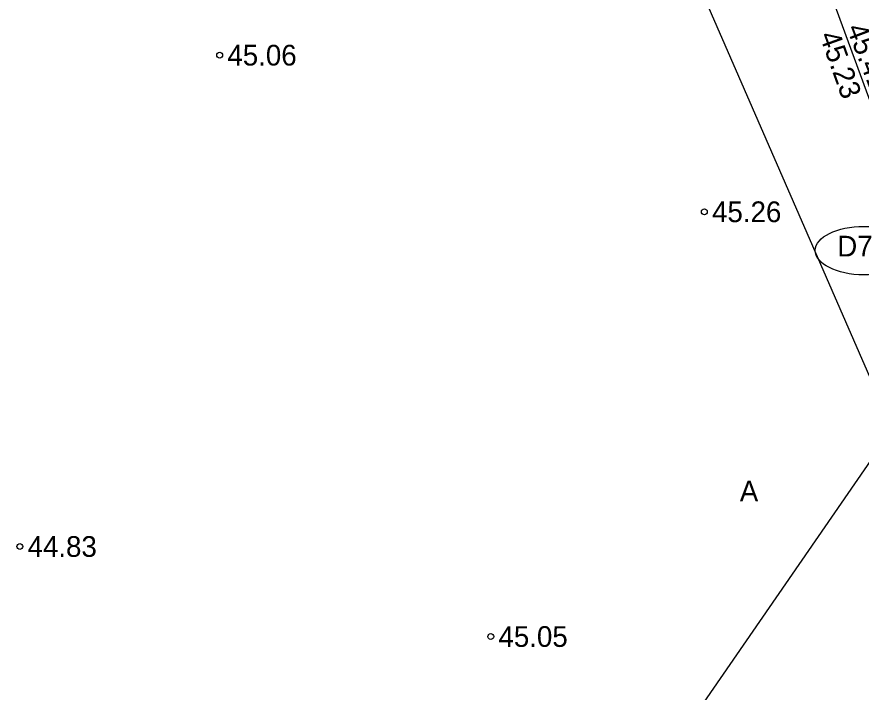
# Model space of a CAD drawing. Extents: x 641385 to 642153, y 6455477 to 6456351.
# Drawn here: x 641905.86 to 641934.4, y 6456167.06 to 6456189.89 of the extents above; entities that cross this region are included whole.
import ezdxf

# ---------------------------------------------------------------- set-up
doc = ezdxf.new("R2010")
doc.units = 0
for name, color, linetype in [('KAEVU_NR', 7, 'Continuous'), ('KORGUS', 7, 'Continuous'), ('KTRASS', 7, 'Continuous'), ('MOOTPIIR', 7, 'Continuous'), ('TEE', 7, 'Continuous')]:
    doc.layers.add(name, color=color, linetype=linetype)

msp = doc.modelspace()

# ---------------------------------------------------------------- linework, layer by layer
at = {"layer": 'KAEVU_NR'}
msp.add_ellipse((641934.493, 6456181.983), major_axis=(-1.638, 0.006), ratio=0.5, dxfattribs=at)
at = {"layer": 'KORGUS'}
for centre in [(641912.72, 6456188.592), (641929.105, 6456183.297), (641905.964, 6456171.98), (641921.884, 6456168.936)]:
    msp.add_circle(centre, 0.1, dxfattribs=at)
at = {"layer": 'KTRASS'}
msp.add_line((641926.541, 6456163.004), (641947.048, 6456192.765), dxfattribs=at)
at = {"layer": 'MOOTPIIR'}
msp.add_lwpolyline([(641943.813, 6456123.985), (641948.239, 6456116.83), (641969.121, 6456128.529), (641951.484, 6456170.803), (641934.281, 6456209.762), (641977.029, 6456228.893), (642003.89, 6456244.869), (642012.827, 6456218.135), (642009.748, 6456213.961), (642012.429, 6456209.091), (642033.481, 6456216.644), (642027.026, 6456230.16), (642022.26, 6456228.57), (642018.189, 6456244.571), (642013.82, 6456267.032), (642002.202, 6456262.858), (641964.716, 6456239.931), (641922.664, 6456218.689), (641919.71, 6456212.08), (641941.925, 6456161.135), (641947.429, 6456147.335), (641953.332, 6456130.594), (641943.813, 6456123.985)], dxfattribs=at)
at = {"layer": 'TEE'}
msp.add_lwpolyline([(641916.375, 6456199.496), (641928.696, 6456203.672), (641931.241, 6456196.471), (641931.943, 6456194.573), (641934.778, 6456186.837), (641940.424, 6456171.07), (641944.925, 6456158.689)], dxfattribs=at)

# ---------------------------------------------------------------- texts
at = {"layer": 'KAEVU_NR'}
msp.add_text('D7', height=0.7, dxfattribs=at).set_placement((641933.598, 6456181.786))
at = {"layer": 'KORGUS'}
for s, rotation, p in [(' 45.41', 290.822, (641933.812, 6456189.754)), (' 45.23', 289.7019, (641932.899, 6456189.506))]:
    msp.add_text(s, height=0.7, rotation=rotation, dxfattribs=at).set_placement(p)
for s, p in [(' 45.06', (641912.72, 6456188.242)), (' 45.26', (641929.105, 6456182.947)), (' 44.83', (641905.964, 6456171.63)), (' 45.05', (641921.884, 6456168.586))]:
    msp.add_text(s, height=0.7, dxfattribs=at).set_placement(p)
at = {"layer": 'TEE'}
msp.add_text('A', height=0.7, dxfattribs=at).set_placement((641930.303, 6456173.506))

doc.saveas('drawing.dxf')
